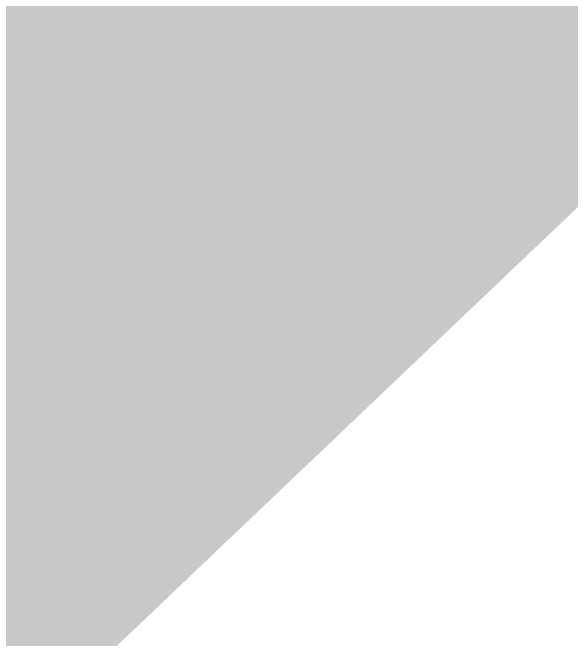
# Model space of a CAD drawing. Header units: millimetres. Extents: x 0 to 210, y 0 to 297.
# Drawn here: x 102.75806 to 102.7638, y 55.68447 to 55.69091 of the extents above; entities that cross this region are included whole.
import ezdxf

# ---------------------------------------------------------------- set-up
doc = ezdxf.new("R2010")
doc.units = ezdxf.units.MM

msp = doc.modelspace()

# ---------------------------------------------------------------- hatches: boundary and pattern name
at = {"true_color": 0xd9aa4c}
msp.add_hatch(color=7, dxfattribs=at).paths.add_polyline_path([(104.5807939, 57.5400159), (104.4889692, 57.4732304), (104.4001754, 57.4033753), (104.3145065, 57.3288577), (104.2174459, 57.2373417), (104.1167072, 57.1541443), (104.0021247, 57.0873348), (103.9347843, 57.0528), (103.8772391, 57.0116114), (103.8216795, 56.9598036), (103.778875, 56.9144448), (103.7351359, 56.8704466), (103.689494, 56.8279417), (103.5681251, 56.7205337), (103.4509597, 56.6092873), (103.3363441, 56.494678), (103.2222206, 56.3806044), (103.1056968, 56.2696889), (102.9854341, 56.1621361), (102.9021878, 56.0891247), (102.8203961, 56.0146808), (102.7400535, 55.9384836), (102.6533402, 55.8286835), (102.6052546, 55.7120085), (102.5896741, 55.5737851), (102.6347693, 55.5792008), (102.6884042, 55.6171104), (102.7965515, 55.720008), (102.8699104, 55.7909582), (102.9455094, 55.8530646), (103.0340672, 55.9021954), (103.0657619, 55.9140878), (103.079603, 55.9192822), (103.0874541, 55.9222311), (103.1061531, 55.9760632), (103.1208975, 56.0044422), (103.1443254, 56.0316929), (103.1587104, 56.045133), (103.1729072, 56.0583905), (103.1870101, 56.0715651), (103.2048002, 56.0902438), (103.222358, 56.1086792), (103.2397996, 56.1269929), (103.2592361, 56.1471069), (103.2784126, 56.1669609), (103.2974674, 56.1866767), (103.3483682, 56.2394589), (103.4000322, 56.2820421), (103.4651695, 56.3125901), (103.5147373, 56.3281799), (103.5507821, 56.3551411), (103.585234, 56.395122), (103.585234, 56.4118991), (103.585234, 56.4284549), (103.585234, 56.4449), (103.6020111, 56.4449), (103.6185668, 56.4449), (103.635012, 56.4449), (103.6796537, 56.5450902), (103.7430561, 56.6217078), (103.834124, 56.6828886), (103.9008579, 56.7201576), (103.9556505, 56.7632119), (104.008347, 56.818235), (104.0277051, 56.8560294), (104.0470632, 56.8882929), (104.083014, 56.94268), (104.1456854, 56.9669043), (104.1986556, 56.9947404), (104.2479036, 57.0391248), (104.2923876, 57.109864), (104.3411968, 57.1691984), (104.4112501, 57.2102367), (104.4380251, 57.213935), (104.4497174, 57.2155482), (104.4563489, 57.216459), (104.4415722, 57.2903424), (104.4351195, 57.3226059), (104.4314599, 57.3409039), (104.5496735, 57.4443408), (104.6012951, 57.4895097), (104.6305719, 57.5151269), (104.6010185, 57.5299036), (104.5881131, 57.5363563)])
at = {"true_color": 0xdebc76}
msp.add_hatch(color=7, dxfattribs=at).paths.add_polyline_path([(102.7638971, 55.7977861), (102.7638971, 55.7810091), (102.7638971, 55.7644533), (102.7638971, 55.7480081), (102.7471201, 55.7480081), (102.7305643, 55.7480081), (102.7141191, 55.7480081), (102.6620937, 55.6963072), (102.6227175, 55.6394736), (102.5896741, 55.5737851), (102.6260932, 55.5749945), (102.6487293, 55.5834605), (102.6769847, 55.6064395), (102.6905492, 55.6206004), (102.7039312, 55.6345733), (102.7172302, 55.6484521), (102.7411689, 55.6732526), (102.76503, 55.6981361), (102.7887861, 55.7231191), (102.7803976, 55.7482847), (102.7721197, 55.7731183)])

doc.saveas('drawing.dxf')
